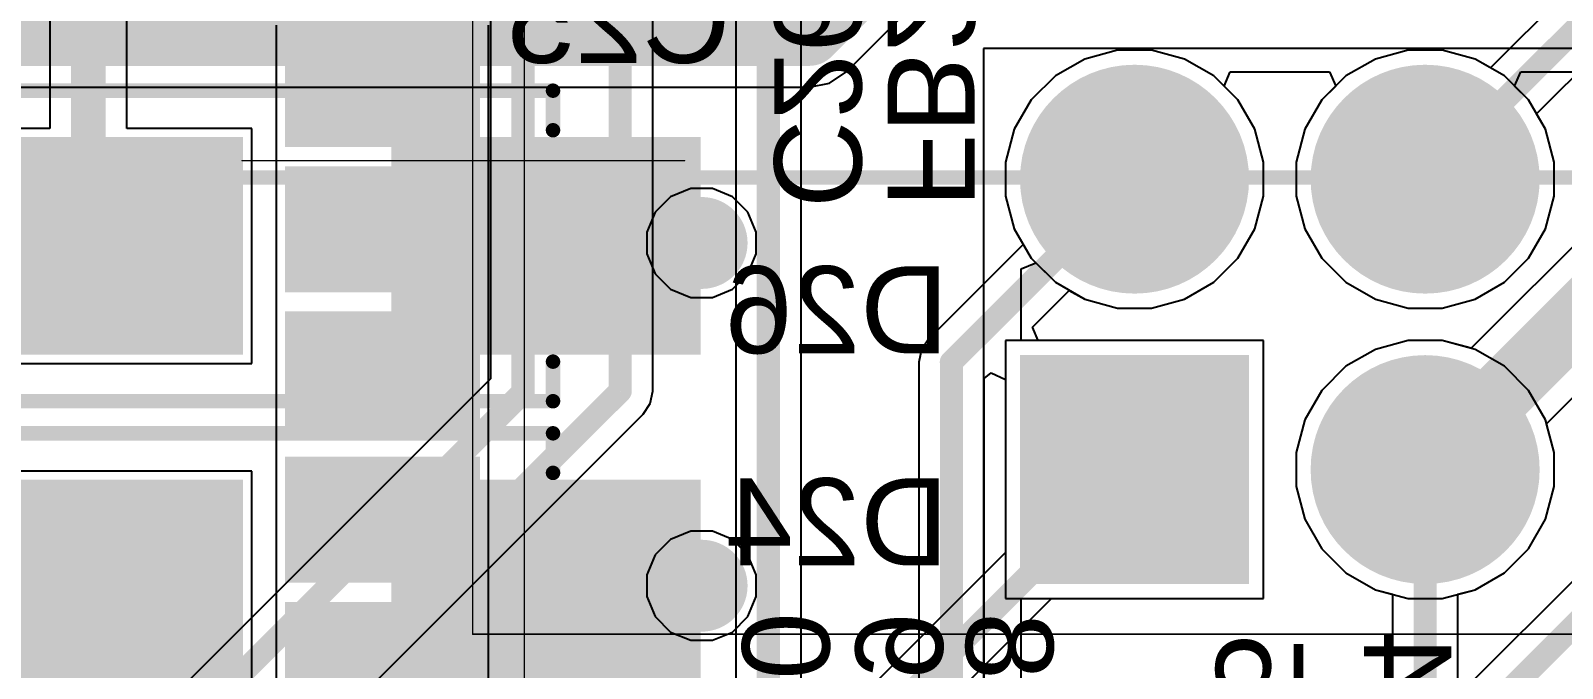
# Model space of a CAD drawing. Header units: inches. Extents: x 90 to 149.8, y 48.7 to 115.2.
# Drawn here: x 124.54 to 137.93, y 69.53 to 75.11 of the extents above; entities that cross this region are included whole.
import ezdxf

# ---------------------------------------------------------------- set-up
doc = ezdxf.new("R2010")
doc.units = ezdxf.units.IN
for name, color, linetype in [('Board_Outline', 56, 'Continuous'), ('Bottom Layer', 5, 'Continuous'), ('Bottom Overlay', 54, 'Continuous'), ('Bottom Paste', 16, 'Continuous'), ('Bottom Solder', 6, 'Continuous'), ('Layer 1', 16, 'Continuous'), ('Layer 2', 76, 'Continuous'), ('Mechanical 2', 216, 'Continuous'), ('Multi-Layer', 9, 'Continuous'), ('Pad Holes', 156, 'Continuous'), ('Top Layer', 1, 'Continuous'), ('Top Paste', 8, 'Continuous'), ('Top Solder', 216, 'Continuous'), ('Via Holes', 16, 'Continuous')]:
    doc.layers.add(name, color=color, linetype=linetype)
doc.styles.add('Arial', font='', dxfattribs={"height": 0.2})
doc.styles.get('Arial').set_extended_font_data('Arial')

msp = doc.modelspace()

# ---------------------------------------------------------------- hatches: boundary and pattern name
at = {"layer": 'Bottom Layer'}
h = msp.add_hatch(color=5, dxfattribs=at)
edge = h.paths.add_edge_path()
edge.add_arc((134.188, 73.812), 0.95, 0, 360)
h = msp.add_hatch(color=5, dxfattribs=at)
edge = h.paths.add_edge_path()
edge.add_arc((136.728, 73.812), 0.95, 0, 360)
for points in [[(123.794, 74.078), (126.294, 74.078), (126.294, 72.378), (123.794, 72.378)], [(127.794, 74.078), (130.294, 74.078), (130.294, 72.378), (127.794, 72.378)], [(121.666, 72.796), (125.07, 72.796), (125.07, 73.609), (121.666, 73.609)], [(133.238, 70.322), (133.238, 72.222), (135.138, 72.222), (135.138, 70.322)], [(123.794, 71.081), (126.294, 71.081), (126.294, 69.381), (123.794, 69.381)], [(127.794, 71.081), (130.294, 71.081), (130.294, 69.381), (127.794, 69.381)], [(121.666, 69.723), (125.07, 69.723), (125.07, 70.536), (121.666, 70.536)]]:
    msp.add_hatch(color=5, dxfattribs=at).paths.add_polyline_path(points)
h = msp.add_hatch(color=5, dxfattribs=at)
edge = h.paths.add_edge_path()
edge.add_arc((130.404, 73.254), 0.3, 0, 360)
h = msp.add_hatch(color=5, dxfattribs=at)
edge = h.paths.add_edge_path()
edge.add_arc((136.728, 71.272), 0.95, 0, 360)
h = msp.add_hatch(color=5, dxfattribs=at)
edge = h.paths.add_edge_path()
edge.add_arc((130.404, 70.256), 0.3, 0, 360)
at = {"layer": 'Bottom Paste'}
for points in [[(123.794, 74.078), (126.294, 74.078), (126.294, 72.378), (123.794, 72.378)], [(127.794, 74.078), (130.294, 74.078), (130.294, 72.378), (127.794, 72.378)], [(123.794, 71.081), (126.294, 71.081), (126.294, 69.381), (123.794, 69.381)], [(127.794, 71.081), (130.294, 71.081), (130.294, 69.381), (127.794, 69.381)]]:
    msp.add_hatch(color=16, dxfattribs=at).paths.add_polyline_path(points)
at = {"layer": 'Bottom Solder'}
h = msp.add_hatch(color=6, dxfattribs=at)
edge = h.paths.add_edge_path()
edge.add_arc((134.188, 73.812), 1.001, 0, 360)
h = msp.add_hatch(color=6, dxfattribs=at)
edge = h.paths.add_edge_path()
edge.add_arc((136.728, 73.812), 1.001, 0, 360)
for points in [[(123.693, 74.18), (126.396, 74.18), (126.396, 72.277), (123.693, 72.277)], [(127.693, 74.18), (130.396, 74.18), (130.396, 72.277), (127.693, 72.277)], [(133.187, 70.272), (133.187, 72.273), (135.189, 72.273), (135.189, 70.272)], [(123.693, 71.183), (126.396, 71.183), (126.396, 69.279), (123.693, 69.279)], [(127.693, 71.183), (130.396, 71.183), (130.396, 69.279), (127.693, 69.279)]]:
    msp.add_hatch(color=6, dxfattribs=at).paths.add_polyline_path(points)
h = msp.add_hatch(color=6, dxfattribs=at)
edge = h.paths.add_edge_path()
edge.add_arc((130.404, 73.254), 0.402, 0, 360)
h = msp.add_hatch(color=6, dxfattribs=at)
edge = h.paths.add_edge_path()
edge.add_arc((136.728, 71.272), 1.001, 0, 360)
h = msp.add_hatch(color=6, dxfattribs=at)
edge = h.paths.add_edge_path()
edge.add_arc((130.404, 70.256), 0.402, 0, 360)
at = {"layer": 'Layer 1'}
h = msp.add_hatch(color=16, dxfattribs=at)
edge = h.paths.add_edge_path()
edge.add_arc((134.188, 73.812), 0.95, 0, 360)
h = msp.add_hatch(color=16, dxfattribs=at)
edge = h.paths.add_edge_path()
edge.add_arc((136.728, 73.812), 0.95, 0, 360)
h = msp.add_hatch(color=16, dxfattribs=at)
edge = h.paths.add_edge_path()
edge.add_arc((130.404, 73.254), 0.3, 0, 360)
msp.add_hatch(color=16, dxfattribs=at).paths.add_polyline_path([(133.238, 70.322), (133.238, 72.222), (135.138, 72.222), (135.138, 70.322)])
h = msp.add_hatch(color=16, dxfattribs=at)
edge = h.paths.add_edge_path()
edge.add_arc((136.728, 71.272), 0.95, 0, 360)
h = msp.add_hatch(color=16, dxfattribs=at)
edge = h.paths.add_edge_path()
edge.add_arc((130.404, 70.256), 0.3, 0, 360)
at = {"layer": 'Layer 2'}
h = msp.add_hatch(color=76, dxfattribs=at)
edge = h.paths.add_edge_path()
edge.add_arc((134.188, 73.812), 0.95, 0, 360)
h = msp.add_hatch(color=76, dxfattribs=at)
edge = h.paths.add_edge_path()
edge.add_arc((136.728, 73.812), 0.95, 0, 360)
h = msp.add_hatch(color=76, dxfattribs=at)
edge = h.paths.add_edge_path()
edge.add_arc((130.404, 73.254), 0.3, 0, 360)
msp.add_hatch(color=76, dxfattribs=at).paths.add_polyline_path([(133.238, 70.322), (133.238, 72.222), (135.138, 72.222), (135.138, 70.322)])
h = msp.add_hatch(color=76, dxfattribs=at)
edge = h.paths.add_edge_path()
edge.add_arc((136.728, 71.272), 0.95, 0, 360)
h = msp.add_hatch(color=76, dxfattribs=at)
edge = h.paths.add_edge_path()
edge.add_arc((130.404, 70.256), 0.3, 0, 360)
at = {"layer": 'Multi-Layer'}
h = msp.add_hatch(color=9, dxfattribs=at)
edge = h.paths.add_edge_path()
edge.add_arc((134.188, 73.812), 0.95, 0, 360)
h = msp.add_hatch(color=9, dxfattribs=at)
edge = h.paths.add_edge_path()
edge.add_arc((136.728, 73.812), 0.95, 0, 360)
msp.add_hatch(color=9, dxfattribs=at).paths.add_polyline_path([(133.238, 70.322), (133.238, 72.222), (135.138, 72.222), (135.138, 70.322)])
h = msp.add_hatch(color=9, dxfattribs=at)
edge = h.paths.add_edge_path()
edge.add_arc((136.728, 71.272), 0.95, 0, 360)
at = {"layer": 'Pad Holes'}
h = msp.add_hatch(color=7, dxfattribs=at)
edge = h.paths.add_edge_path()
edge.add_arc((134.188, 73.812), 0.515, 0, 360)
h = msp.add_hatch(color=7, dxfattribs=at)
edge = h.paths.add_edge_path()
edge.add_arc((136.728, 73.812), 0.515, 0, 360)
h = msp.add_hatch(color=7, dxfattribs=at)
edge = h.paths.add_edge_path()
edge.add_arc((134.188, 71.272), 0.515, 0, 360)
h = msp.add_hatch(color=7, dxfattribs=at)
edge = h.paths.add_edge_path()
edge.add_arc((136.728, 71.272), 0.515, 0, 360)
at = {"layer": 'Top Layer'}
for points in [[(128.365, 74.193), (126.865, 74.193), (126.865, 75.093), (128.365, 75.093)], [(128.365, 72.923), (126.865, 72.923), (126.865, 73.823), (128.365, 73.823)], [(128.365, 71.653), (126.865, 71.653), (126.865, 72.553), (128.365, 72.553)], [(133.238, 70.322), (133.238, 72.222), (135.138, 72.222), (135.138, 70.322)], [(128.365, 70.383), (126.865, 70.383), (126.865, 71.283), (128.365, 71.283)], [(128.365, 69.113), (126.865, 69.113), (126.865, 70.013), (128.365, 70.013)]]:
    msp.add_hatch(color=1, dxfattribs=at).paths.add_polyline_path(points)
h = msp.add_hatch(color=1, dxfattribs=at)
edge = h.paths.add_edge_path()
edge.add_arc((134.188, 73.812), 0.95, 0, 360)
h = msp.add_hatch(color=1, dxfattribs=at)
edge = h.paths.add_edge_path()
edge.add_arc((136.728, 73.812), 0.95, 0, 360)
h = msp.add_hatch(color=1, dxfattribs=at)
edge = h.paths.add_edge_path()
edge.add_arc((130.404, 73.254), 0.3, 0, 360)
h = msp.add_hatch(color=1, dxfattribs=at)
edge = h.paths.add_edge_path()
edge.add_arc((136.728, 71.272), 0.95, 0, 360)
h = msp.add_hatch(color=1, dxfattribs=at)
edge = h.paths.add_edge_path()
edge.add_arc((130.404, 70.256), 0.3, 0, 360)
at = {"layer": 'Top Paste'}
for points in [[(128.365, 74.193), (126.865, 74.193), (126.865, 75.093), (128.365, 75.093)], [(128.365, 72.923), (126.865, 72.923), (126.865, 73.823), (128.365, 73.823)], [(128.365, 71.653), (126.865, 71.653), (126.865, 72.553), (128.365, 72.553)], [(128.365, 70.383), (126.865, 70.383), (126.865, 71.283), (128.365, 71.283)], [(128.365, 69.113), (126.865, 69.113), (126.865, 70.013), (128.365, 70.013)]]:
    msp.add_hatch(color=8, dxfattribs=at).paths.add_polyline_path(points)
at = {"layer": 'Top Solder'}
for points in [[(128.467, 74.092), (126.763, 74.092), (126.763, 75.195), (128.467, 75.195)], [(128.467, 72.822), (126.763, 72.822), (126.763, 73.925), (128.467, 73.925)], [(128.467, 71.552), (126.763, 71.552), (126.763, 72.655), (128.467, 72.655)], [(133.187, 70.272), (133.187, 72.273), (135.189, 72.273), (135.189, 70.272)], [(128.467, 70.282), (126.763, 70.282), (126.763, 71.385), (128.467, 71.385)], [(128.467, 69.012), (126.763, 69.012), (126.763, 70.115), (128.467, 70.115)]]:
    msp.add_hatch(color=216, dxfattribs=at).paths.add_polyline_path(points)
h = msp.add_hatch(color=216, dxfattribs=at)
edge = h.paths.add_edge_path()
edge.add_arc((134.188, 73.812), 1.001, 0, 360)
h = msp.add_hatch(color=216, dxfattribs=at)
edge = h.paths.add_edge_path()
edge.add_arc((136.728, 73.812), 1.001, 0, 360)
h = msp.add_hatch(color=216, dxfattribs=at)
edge = h.paths.add_edge_path()
edge.add_arc((130.404, 73.254), 0.402, 0, 360)
h = msp.add_hatch(color=216, dxfattribs=at)
edge = h.paths.add_edge_path()
edge.add_arc((136.728, 71.272), 1.001, 0, 360)
h = msp.add_hatch(color=216, dxfattribs=at)
edge = h.paths.add_edge_path()
edge.add_arc((130.404, 70.256), 0.402, 0, 360)
at = {"layer": 'Via Holes'}
h = msp.add_hatch(color=7, dxfattribs=at)
edge = h.paths.add_edge_path()
edge.add_arc((130.404, 73.254), 0.15, 0, 360)
h = msp.add_hatch(color=7, dxfattribs=at)
edge = h.paths.add_edge_path()
edge.add_arc((130.404, 70.256), 0.15, 0, 360)

# ---------------------------------------------------------------- linework, layer by layer
at = {"layer": 'Board_Outline'}
msp.add_lwpolyline([(118.439, 73.827, 0.127, 0.127, 0), (140.939, 73.827, 0.127, 0.127, 0)], format="xyseb", dxfattribs=at)
at = {"layer": 'Bottom Layer'}
for p, q in [((124.708, 76.632), (124.708, 74.256)), ((125.381, 74.256), (125.381, 76.492)), ((133.753, 74.863), (133.496, 74.715)), ((134.04, 74.94), (133.753, 74.863)), ((134.337, 74.94), (134.04, 74.94)), ((134.624, 74.863), (134.337, 74.94)), ((134.881, 74.715), (134.624, 74.863)), ((136.293, 74.863), (136.036, 74.715)), ((136.58, 74.94), (136.293, 74.863)), ((136.877, 74.94), (136.58, 74.94)), ((137.164, 74.863), (136.877, 74.94)), ((137.421, 74.715), (137.164, 74.863)), ((133.496, 74.715), (133.286, 74.505)), ((135.091, 74.505), (134.881, 74.715)), ((136.036, 74.715), (135.826, 74.505)), ((137.631, 74.505), (137.421, 74.715)), ((133.286, 74.505), (133.137, 74.248)), ((135.239, 74.248), (135.091, 74.505)), ((135.826, 74.505), (135.677, 74.248)), ((137.779, 74.248), (137.631, 74.505)), ((124.708, 74.256), (123.616, 74.256)), ((126.472, 74.256), (125.381, 74.256)), ((126.472, 72.2), (126.472, 74.256)), ((133.137, 74.248), (133.06, 73.961)), ((135.316, 73.961), (135.239, 74.248)), ((135.677, 74.248), (135.6, 73.961)), ((137.856, 73.961), (137.779, 74.248)), ((133.06, 73.961), (133.06, 73.664)), ((135.316, 73.664), (135.316, 73.961)), ((135.6, 73.961), (135.6, 73.664)), ((137.856, 73.664), (137.856, 73.961)), ((133.06, 73.664), (133.137, 73.377)), ((135.239, 73.377), (135.316, 73.664)), ((135.6, 73.664), (135.677, 73.377)), ((137.779, 73.377), (137.856, 73.664)), ((133.137, 73.377), (133.286, 73.12)), ((135.091, 73.12), (135.239, 73.377)), ((135.677, 73.377), (135.826, 73.12)), ((137.631, 73.12), (137.779, 73.377)), ((133.286, 73.12), (133.496, 72.91)), ((134.881, 72.91), (135.091, 73.12)), ((135.826, 73.12), (136.036, 72.91)), ((137.421, 72.91), (137.631, 73.12)), ((133.496, 72.91), (133.753, 72.761)), ((134.624, 72.761), (134.881, 72.91)), ((136.036, 72.91), (136.293, 72.761)), ((137.164, 72.761), (137.421, 72.91)), ((133.753, 72.761), (134.04, 72.685)), ((134.337, 72.685), (134.624, 72.761)), ((136.293, 72.761), (136.58, 72.685)), ((136.877, 72.685), (137.164, 72.761)), ((134.04, 72.685), (134.337, 72.685)), ((136.58, 72.685), (136.877, 72.685)), ((135.316, 72.4), (133.06, 72.4)), ((133.06, 72.4), (133.06, 70.547)), ((135.316, 70.145), (135.316, 72.4)), ((136.293, 72.323), (136.036, 72.175)), ((136.58, 72.4), (136.293, 72.323)), ((136.877, 72.4), (136.58, 72.4)), ((137.164, 72.323), (136.877, 72.4)), ((137.421, 72.175), (137.164, 72.323)), ((123.616, 72.2), (126.472, 72.2)), ((136.036, 72.175), (135.826, 71.965)), ((137.631, 71.965), (137.421, 72.175)), ((135.826, 71.965), (135.677, 71.708)), ((137.779, 71.708), (137.631, 71.965)), ((135.677, 71.708), (135.6, 71.421)), ((137.856, 71.421), (137.779, 71.708)), ((135.6, 71.421), (135.6, 71.124)), ((137.856, 71.124), (137.856, 71.421)), ((126.472, 71.259), (123.616, 71.259)), ((126.472, 69.203), (126.472, 71.259)), ((135.6, 71.124), (135.677, 70.837)), ((137.779, 70.837), (137.856, 71.124)), ((138.552, 70.832), (135.487, 67.767)), ((135.677, 70.837), (135.826, 70.58)), ((137.631, 70.58), (137.779, 70.837)), ((135.826, 70.58), (136.036, 70.37)), ((137.421, 70.37), (137.631, 70.58)), ((133.06, 70.547), (131.479, 68.966)), ((136.036, 70.37), (136.293, 70.221)), ((137.164, 70.221), (137.421, 70.37)), ((136.293, 70.221), (136.58, 70.145)), ((136.877, 70.145), (137.164, 70.221)), ((131.799, 68.48), (133.463, 70.145)), ((133.463, 70.145), (135.316, 70.145)), ((136.58, 70.145), (136.877, 70.145))]:
    msp.add_line(p, q, dxfattribs=at)
for points in [[(125.044, 73.228, 0.305, 0.305, 0), (125.044, 76.632, 0.305, 0.305, 0)], [(131.597, 68.682, 0.203, 0.203, 0), (134.188, 71.272, 0.203, 0.203, 0)], [(135.331, 67.208, 0.203, 0.203, 0), (138.836, 70.714, 0.203, 0.203, 0)]]:
    msp.add_lwpolyline(points, format="xyseb", dxfattribs=at)
for points in [[(124.968, 73.228, 0.152, 0.152, 1), (125.12, 73.228, 0.152, 0.152, 1)], [(134.137, 71.272, 0.102, 0.102, 1), (134.239, 71.272, 0.102, 0.102, 1)]]:
    msp.add_lwpolyline(points, format="xyseb", close=True, dxfattribs=at)
at = {"layer": 'Bottom Overlay'}
for points in [[(124.386, 74.586, 0.127, 0.127, 0), (129.105, 74.586, 0.127, 0.127, 0)], [(129.105, 74.24, 0.127, 0.127, 0), (129.105, 74.586, 0.127, 0.127, 0)], [(129.105, 71.87, 0.127, 0.127, 0), (129.105, 72.216, 0.127, 0.127, 0)], [(124.386, 71.87, 0.127, 0.127, 0), (129.105, 71.87, 0.127, 0.127, 0)], [(124.386, 71.589, 0.127, 0.127, 0), (129.105, 71.589, 0.127, 0.127, 0)], [(129.105, 71.243, 0.127, 0.127, 0), (129.105, 71.589, 0.127, 0.127, 0)]]:
    msp.add_lwpolyline(points, format="xyseb", dxfattribs=at)
for points in [[(129.074, 74.586, 0.0635, 0.0635, 1), (129.137, 74.586, 0.0635, 0.0635, 1)], [(129.074, 74.586, 0.0635, 0.0635, 1), (129.137, 74.586, 0.0635, 0.0635, 1)], [(129.074, 74.24, 0.0635, 0.0635, 1), (129.137, 74.24, 0.0635, 0.0635, 1)], [(129.074, 72.216, 0.0635, 0.0635, 1), (129.137, 72.216, 0.0635, 0.0635, 1)], [(129.074, 71.87, 0.0635, 0.0635, 1), (129.137, 71.87, 0.0635, 0.0635, 1)], [(129.074, 71.87, 0.0635, 0.0635, 1), (129.137, 71.87, 0.0635, 0.0635, 1)], [(129.074, 71.589, 0.0635, 0.0635, 1), (129.137, 71.589, 0.0635, 0.0635, 1)], [(129.074, 71.589, 0.0635, 0.0635, 1), (129.137, 71.589, 0.0635, 0.0635, 1)], [(129.074, 71.243, 0.0635, 0.0635, 1), (129.137, 71.243, 0.0635, 0.0635, 1)]]:
    msp.add_lwpolyline(points, format="xyseb", close=True, dxfattribs=at)
at = {"layer": 'Layer 1'}
for p, q in [((129.977, 71.958), (129.977, 76.454)), ((130.703, 75.921), (130.703, 67.352)), ((131.273, 67.234), (131.273, 75.803)), ((138.247, 75.734), (137.298, 74.785)), ((128.558, 75.541), (128.558, 72.065)), ((137.701, 74.383), (138.624, 75.306)), ((133.753, 74.863), (133.496, 74.715)), ((134.04, 74.94), (133.753, 74.863)), ((134.337, 74.94), (134.04, 74.94)), ((134.624, 74.863), (134.337, 74.94)), ((134.881, 74.715), (134.624, 74.863)), ((136.293, 74.863), (136.036, 74.715)), ((136.58, 74.94), (136.293, 74.863)), ((136.877, 74.94), (136.58, 74.94)), ((137.164, 74.863), (136.877, 74.94)), ((137.298, 74.785), (137.164, 74.863)), ((133.496, 74.715), (133.286, 74.505)), ((135.091, 74.505), (134.881, 74.715)), ((136.036, 74.715), (135.826, 74.505)), ((133.286, 74.505), (133.137, 74.248)), ((135.239, 74.248), (135.091, 74.505)), ((135.826, 74.505), (135.677, 74.248)), ((137.779, 74.248), (137.701, 74.383)), ((133.137, 74.248), (133.06, 73.961)), ((135.316, 73.961), (135.239, 74.248)), ((135.677, 74.248), (135.6, 73.961)), ((137.856, 73.961), (137.779, 74.248)), ((133.06, 73.961), (133.06, 73.664)), ((135.316, 73.664), (135.316, 73.961)), ((135.6, 73.961), (135.6, 73.664)), ((138.751, 73.955), (137.129, 72.333)), ((137.856, 73.664), (137.856, 73.961)), ((133.06, 73.664), (133.137, 73.377)), ((135.239, 73.377), (135.316, 73.664)), ((135.6, 73.664), (135.677, 73.377)), ((137.779, 73.377), (137.856, 73.664)), ((133.137, 73.377), (133.215, 73.242)), ((135.091, 73.12), (135.239, 73.377)), ((135.677, 73.377), (135.826, 73.12)), ((137.631, 73.12), (137.779, 73.377)), ((137.788, 71.673), (139.542, 73.427)), ((133.215, 73.242), (132.387, 72.414)), ((134.881, 72.91), (135.091, 73.12)), ((135.826, 73.12), (136.036, 72.91)), ((137.421, 72.91), (137.631, 73.12)), ((133.296, 72.518), (133.618, 72.839)), ((133.618, 72.839), (133.753, 72.761)), ((134.624, 72.761), (134.881, 72.91)), ((136.036, 72.91), (136.293, 72.761)), ((137.164, 72.761), (137.421, 72.91)), ((133.753, 72.761), (134.04, 72.685)), ((134.337, 72.685), (134.624, 72.761)), ((136.293, 72.761), (136.58, 72.685)), ((136.877, 72.685), (137.164, 72.761)), ((134.04, 72.685), (134.337, 72.685)), ((136.58, 72.685), (136.877, 72.685)), ((133.345, 72.4), (133.296, 72.518)), ((132.325, 72.321), (132.303, 72.212)), ((132.387, 72.414), (132.325, 72.321)), ((135.316, 72.4), (133.345, 72.4)), ((135.316, 70.145), (135.316, 72.4)), ((136.293, 72.323), (136.036, 72.175)), ((136.58, 72.4), (136.293, 72.323)), ((136.877, 72.4), (136.58, 72.4)), ((137.129, 72.333), (136.877, 72.4)), ((132.303, 72.212), (132.303, 72.212)), ((132.303, 72.212), (132.303, 67.326)), ((136.036, 72.175), (135.826, 71.965)), ((128.558, 72.065), (125.173, 68.68)), ((132.873, 72.069), (132.934, 72.117)), ((132.873, 67.208), (132.873, 72.069)), ((132.934, 72.117), (133.06, 72.06)), ((133.06, 72.06), (133.06, 70.145)), ((129.956, 71.849), (129.977, 71.958)), ((129.977, 71.958), (129.977, 71.958)), ((135.826, 71.965), (135.677, 71.708)), ((129.894, 71.757), (129.956, 71.849)), ((126.276, 68.139), (129.894, 71.757)), ((129.894, 71.757), (129.894, 71.757)), ((135.677, 71.708), (135.6, 71.421)), ((137.856, 71.421), (137.788, 71.673)), ((135.6, 71.421), (135.6, 71.124)), ((137.856, 71.124), (137.856, 71.421)), ((135.6, 71.124), (135.677, 70.837)), ((137.779, 70.837), (137.856, 71.124)), ((135.677, 70.837), (135.826, 70.58)), ((137.631, 70.58), (137.779, 70.837)), ((135.826, 70.58), (136.036, 70.37)), ((137.421, 70.37), (137.631, 70.58)), ((136.036, 70.37), (136.293, 70.221)), ((137.164, 70.221), (137.421, 70.37)), ((136.293, 70.221), (136.58, 70.145)), ((136.877, 70.145), (137.164, 70.221)), ((133.06, 70.145), (135.316, 70.145)), ((136.58, 70.145), (136.877, 70.145))]:
    msp.add_line(p, q, dxfattribs=at)
for points in [[(129.692, 71.958, 0.203, 0.203, 0), (129.692, 76.454, 0.203, 0.203, 0)], [(128.843, 71.947, 0.203, 0.203, 0), (128.843, 75.932, 0.203, 0.203, 0)], [(130.988, 67.234, 0.203, 0.203, 0), (130.988, 75.921, 0.203, 0.203, 0)], [(136.728, 73.812, 0.203, 0.203, 0), (138.532, 75.616, 0.203, 0.203, 0)], [(136.728, 71.272, 0.559, 0.559, 0), (139.217, 73.762, 0.559, 0.559, 0)], [(132.588, 72.212, 0.203, 0.203, 0), (134.188, 73.812, 0.203, 0.203, 0)], [(132.588, 67.208, 0.203, 0.203, 0), (132.588, 72.212, 0.203, 0.203, 0)], [(125.374, 68.478, 0.203, 0.203, 0), (128.843, 71.947, 0.203, 0.203, 0)], [(125.991, 68.257, 0.203, 0.203, 0), (129.692, 71.958, 0.203, 0.203, 0)]]:
    msp.add_lwpolyline(points, format="xyseb", dxfattribs=at)
for points in [[(134.137, 73.812, 0.102, 0.102, 1), (134.239, 73.812, 0.102, 0.102, 1)], [(136.677, 73.812, 0.102, 0.102, 1), (136.779, 73.812, 0.102, 0.102, 1)], [(132.537, 72.212, 0.102, 0.102, 1), (132.639, 72.212, 0.102, 0.102, 1)], [(132.537, 72.212, 0.102, 0.102, 1), (132.639, 72.212, 0.102, 0.102, 1)], [(128.792, 71.947, 0.102, 0.102, 1), (128.894, 71.947, 0.102, 0.102, 1)], [(128.792, 71.947, 0.102, 0.102, 1), (128.894, 71.947, 0.102, 0.102, 1)], [(129.642, 71.958, 0.102, 0.102, 1), (129.743, 71.958, 0.102, 0.102, 1)], [(129.642, 71.958, 0.102, 0.102, 1), (129.743, 71.958, 0.102, 0.102, 1)], [(136.589, 71.272, 0.279, 0.279, 1), (136.868, 71.272, 0.279, 0.279, 1)]]:
    msp.add_lwpolyline(points, format="xyseb", close=True, dxfattribs=at)
at = {"layer": 'Layer 2'}
for p, q in [((131.673, 74.753), (132.196, 75.275)), ((138.074, 74.955), (132.867, 74.955)), ((132.867, 74.955), (132.867, 66.294)), ((131.522, 74.652), (131.673, 74.753)), ((134.97, 74.625), (135.023, 74.752)), ((135.023, 74.752), (135.893, 74.752)), ((135.893, 74.752), (135.946, 74.625)), ((137.51, 74.625), (137.563, 74.752)), ((137.563, 74.752), (138.278, 74.752)), ((121.764, 74.616), (131.343, 74.616)), ((131.343, 74.616), (131.522, 74.652)), ((135.091, 74.505), (134.97, 74.625)), ((135.946, 74.625), (135.826, 74.505)), ((137.631, 74.505), (137.51, 74.625)), ((135.239, 74.248), (135.091, 74.505)), ((135.826, 74.505), (135.677, 74.248)), ((137.779, 74.248), (137.631, 74.505)), ((135.316, 73.961), (135.239, 74.248)), ((135.677, 74.248), (135.6, 73.961)), ((137.856, 73.961), (137.779, 74.248)), ((135.316, 73.664), (135.316, 73.961)), ((135.6, 73.961), (135.6, 73.664)), ((137.856, 73.664), (137.856, 73.961)), ((130.133, 73.659), (129.999, 73.524)), ((130.309, 73.731), (130.133, 73.659)), ((130.499, 73.731), (130.309, 73.731)), ((130.674, 73.659), (130.499, 73.731)), ((130.809, 73.524), (130.674, 73.659)), ((135.239, 73.377), (135.316, 73.664)), ((135.6, 73.664), (135.677, 73.377)), ((137.779, 73.377), (137.856, 73.664)), ((129.999, 73.524), (129.926, 73.349)), ((130.881, 73.349), (130.809, 73.524)), ((135.091, 73.12), (135.239, 73.377)), ((135.677, 73.377), (135.826, 73.12)), ((137.631, 73.12), (137.779, 73.377)), ((129.926, 73.349), (129.926, 73.159)), ((130.881, 73.159), (130.881, 73.349)), ((129.926, 73.159), (129.999, 72.983)), ((130.809, 72.983), (130.881, 73.159)), ((134.881, 72.91), (135.091, 73.12)), ((135.826, 73.12), (136.036, 72.91)), ((137.421, 72.91), (137.631, 73.12)), ((129.999, 72.983), (130.133, 72.849)), ((130.674, 72.849), (130.809, 72.983)), ((133.198, 73.028), (133.325, 73.081)), ((133.198, 72.4), (133.198, 73.028)), ((133.325, 73.081), (133.496, 72.91)), ((130.133, 72.849), (130.309, 72.776)), ((130.499, 72.776), (130.674, 72.849)), ((133.496, 72.91), (133.753, 72.761)), ((134.624, 72.761), (134.881, 72.91)), ((136.036, 72.91), (136.293, 72.761)), ((137.164, 72.761), (137.421, 72.91)), ((130.309, 72.776), (130.499, 72.776)), ((133.753, 72.761), (134.04, 72.685)), ((134.337, 72.685), (134.624, 72.761)), ((136.293, 72.761), (136.58, 72.685)), ((136.877, 72.685), (137.164, 72.761)), ((134.04, 72.685), (134.337, 72.685)), ((136.58, 72.685), (136.877, 72.685)), ((135.316, 72.4), (133.198, 72.4)), ((135.316, 70.145), (135.316, 72.4)), ((136.293, 72.323), (136.036, 72.175)), ((136.58, 72.4), (136.293, 72.323)), ((136.877, 72.4), (136.58, 72.4)), ((137.164, 72.323), (136.877, 72.4)), ((137.421, 72.175), (137.164, 72.323)), ((136.036, 72.175), (135.826, 71.965)), ((137.631, 71.965), (137.421, 72.175)), ((135.826, 71.965), (135.677, 71.708)), ((137.779, 71.708), (137.631, 71.965)), ((135.677, 71.708), (135.6, 71.421)), ((137.856, 71.421), (137.779, 71.708)), ((135.6, 71.421), (135.6, 71.124)), ((137.856, 71.124), (137.856, 71.421)), ((135.6, 71.124), (135.677, 70.837)), ((137.779, 70.837), (137.856, 71.124)), ((135.677, 70.837), (135.826, 70.58)), ((137.631, 70.58), (137.779, 70.837)), ((130.309, 70.734), (130.133, 70.661)), ((130.499, 70.734), (130.309, 70.734)), ((130.674, 70.661), (130.499, 70.734)), ((130.133, 70.661), (129.999, 70.527)), ((130.809, 70.527), (130.674, 70.661)), ((135.826, 70.58), (136.036, 70.37)), ((137.421, 70.37), (137.631, 70.58)), ((129.999, 70.527), (129.926, 70.351)), ((130.881, 70.351), (130.809, 70.527)), ((129.926, 70.351), (129.926, 70.161)), ((130.881, 70.161), (130.881, 70.351)), ((136.036, 70.37), (136.293, 70.221)), ((137.164, 70.221), (137.421, 70.37)), ((129.926, 70.161), (129.999, 69.986)), ((130.809, 69.986), (130.881, 70.161)), ((136.293, 70.221), (136.58, 70.145)), ((136.877, 70.145), (137.164, 70.221)), ((133.198, 65.964), (133.198, 70.145)), ((133.198, 70.145), (135.316, 70.145)), ((136.58, 70.145), (136.877, 70.145)), ((129.999, 69.986), (130.133, 69.851)), ((130.674, 69.851), (130.809, 69.986)), ((130.133, 69.851), (130.309, 69.779)), ((130.309, 69.779), (130.499, 69.779)), ((130.499, 69.779), (130.674, 69.851))]:
    msp.add_line(p, q, dxfattribs=at)
for points in [[(131.343, 75.082, 0.559, 0.559, 0), (131.953, 75.692, 0.559, 0.559, 0)], [(121.641, 75.082, 0.559, 0.559, 0), (131.343, 75.082, 0.559, 0.559, 0)]]:
    msp.add_lwpolyline(points, format="xyseb", dxfattribs=at)
msp.add_lwpolyline([(131.204, 75.082, 0.279, 0.279, 1), (131.483, 75.082, 0.279, 0.279, 1)], format="xyseb", close=True, dxfattribs=at)
msp.add_lwpolyline([(131.204, 75.082, 0.279, 0.279, 1), (131.483, 75.082, 0.279, 0.279, 1)], format="xyseb", close=True, dxfattribs=at)
at = {"layer": 'Mechanical 2'}
for points in [[(128.404, 69.832, 0.0127, 0.0127, 0), (128.404, 82.822, 0.0127, 0.0127, 0)], [(128.855, 69.832, 0.0127, 0.0127, 0), (128.855, 82.822, 0.0127, 0.0127, 0)], [(126.389, 73.974, 0.0127, 0.0127, 0), (130.256, 73.974, 0.0127, 0.0127, 0)], [(128.404, 69.832, 0.0127, 0.0127, 0), (139.454, 69.832, 0.0127, 0.0127, 0)], [(128.854, 69.377, 0.0127, 0.0127, 0), (128.854, 69.832, 0.0127, 0.0127, 0)]]:
    msp.add_lwpolyline(points, format="xyseb", dxfattribs=at)
for points in [[(126.385, 73.974, 0.00635, 0.00635, 1), (126.392, 73.974, 0.00635, 0.00635, 1)], [(130.253, 73.974, 0.00635, 0.00635, 1), (130.259, 73.974, 0.00635, 0.00635, 1)], [(130.259, 73.974, 0.00635, 0.00635, 1), (130.253, 73.974, 0.00635, 0.00635, 1)], [(130.251, 73.974, 0.00317, 0.00317, 1), (130.255, 73.974, 0.00317, 0.00317, 1)], [(130.258, 73.974, 0.00317, 0.00317, 1), (130.261, 73.974, 0.00317, 0.00317, 1)], [(128.4, 69.832, 0.00635, 0.00635, 1), (128.407, 69.832, 0.00635, 0.00635, 1)], [(128.4, 69.832, 0.00635, 0.00635, 1), (128.407, 69.832, 0.00635, 0.00635, 1)], [(128.85, 69.832, 0.00635, 0.00635, 1), (128.857, 69.832, 0.00635, 0.00635, 1)], [(128.851, 69.832, 0.00635, 0.00635, 1), (128.858, 69.832, 0.00635, 0.00635, 1)]]:
    msp.add_lwpolyline(points, format="xyseb", close=True, dxfattribs=at)
at = {"layer": 'Top Layer'}
for p, q in [((126.687, 75.158), (126.687, 74.128)), ((128.543, 74.128), (128.543, 75.158)), ((133.753, 74.863), (133.496, 74.715)), ((134.04, 74.94), (133.753, 74.863)), ((134.337, 74.94), (134.04, 74.94)), ((134.624, 74.863), (134.337, 74.94)), ((134.881, 74.715), (134.624, 74.863)), ((136.293, 74.863), (136.036, 74.715)), ((136.58, 74.94), (136.293, 74.863)), ((136.877, 74.94), (136.58, 74.94)), ((137.164, 74.863), (136.877, 74.94)), ((137.421, 74.715), (137.164, 74.863)), ((133.496, 74.715), (133.286, 74.505)), ((135.091, 74.505), (134.881, 74.715)), ((136.036, 74.715), (135.826, 74.505)), ((137.631, 74.505), (137.421, 74.715)), ((133.286, 74.505), (133.137, 74.248)), ((135.239, 74.248), (135.091, 74.505)), ((135.826, 74.505), (135.677, 74.248)), ((137.779, 74.248), (137.631, 74.505)), ((133.137, 74.248), (133.06, 73.961)), ((135.316, 73.961), (135.239, 74.248)), ((135.677, 74.248), (135.6, 73.961)), ((137.856, 73.961), (137.779, 74.248)), ((126.687, 74.128), (126.687, 74.015)), ((128.543, 74.001), (128.543, 74.128)), ((126.687, 74.015), (126.687, 73.888)), ((128.543, 73.888), (128.543, 74.001)), ((133.06, 73.961), (133.06, 73.664)), ((135.316, 73.664), (135.316, 73.961)), ((135.6, 73.961), (135.6, 73.664)), ((137.856, 73.664), (137.856, 73.961)), ((126.687, 73.888), (126.687, 72.858)), ((128.543, 72.858), (128.543, 73.888)), ((133.06, 73.664), (133.137, 73.377)), ((135.239, 73.377), (135.316, 73.664)), ((135.6, 73.664), (135.677, 73.377)), ((137.779, 73.377), (137.856, 73.664)), ((133.137, 73.377), (133.286, 73.12)), ((135.091, 73.12), (135.239, 73.377)), ((135.677, 73.377), (135.826, 73.12)), ((137.631, 73.12), (137.779, 73.377)), ((133.286, 73.12), (133.496, 72.91)), ((134.881, 72.91), (135.091, 73.12)), ((135.826, 73.12), (136.036, 72.91)), ((137.421, 72.91), (137.631, 73.12)), ((126.687, 72.858), (126.687, 72.745)), ((128.543, 72.731), (128.543, 72.858)), ((133.496, 72.91), (133.753, 72.761)), ((134.624, 72.761), (134.881, 72.91)), ((136.036, 72.91), (136.293, 72.761)), ((137.164, 72.761), (137.421, 72.91)), ((126.687, 72.745), (126.687, 72.618)), ((128.543, 72.618), (128.543, 72.731)), ((133.753, 72.761), (134.04, 72.685)), ((134.337, 72.685), (134.624, 72.761)), ((136.293, 72.761), (136.58, 72.685)), ((136.877, 72.685), (137.164, 72.761)), ((126.687, 72.618), (126.687, 71.588)), ((128.543, 71.588), (128.543, 72.618)), ((134.04, 72.685), (134.337, 72.685)), ((136.58, 72.685), (136.877, 72.685)), ((135.316, 72.4), (133.06, 72.4)), ((133.06, 72.4), (133.06, 70.145)), ((135.316, 70.145), (135.316, 72.4)), ((136.293, 72.323), (136.036, 72.175)), ((136.58, 72.4), (136.293, 72.323)), ((136.877, 72.4), (136.58, 72.4)), ((137.164, 72.323), (136.877, 72.4)), ((137.421, 72.175), (137.164, 72.323)), ((136.036, 72.175), (135.826, 71.965)), ((137.631, 71.965), (137.421, 72.175)), ((135.826, 71.965), (135.677, 71.708)), ((137.779, 71.708), (137.631, 71.965)), ((135.677, 71.708), (135.6, 71.421)), ((137.856, 71.421), (137.779, 71.708)), ((126.687, 71.588), (126.687, 71.475)), ((128.543, 71.461), (128.543, 71.588)), ((126.687, 71.475), (126.687, 71.348)), ((128.543, 71.348), (128.543, 71.461)), ((135.6, 71.421), (135.6, 71.124)), ((137.856, 71.124), (137.856, 71.421)), ((126.687, 71.348), (126.687, 70.318)), ((128.543, 70.318), (128.543, 71.348)), ((135.6, 71.124), (135.677, 70.837)), ((137.779, 70.837), (137.856, 71.124)), ((135.677, 70.837), (135.826, 70.58)), ((137.631, 70.58), (137.779, 70.837)), ((135.826, 70.58), (136.036, 70.37)), ((137.421, 70.37), (137.631, 70.58)), ((126.687, 70.318), (126.687, 70.205)), ((128.543, 70.191), (128.543, 70.318)), ((136.036, 70.37), (136.293, 70.221)), ((137.164, 70.221), (137.421, 70.37)), ((126.687, 70.205), (126.687, 70.078)), ((128.543, 70.078), (128.543, 70.191)), ((136.293, 70.221), (136.443, 70.181)), ((136.443, 70.181), (136.443, 69.358)), ((137.013, 70.181), (137.164, 70.221)), ((137.013, 69.24), (137.013, 70.181)), ((126.687, 70.078), (126.687, 69.048)), ((128.543, 69.048), (128.543, 70.078)), ((133.06, 70.145), (135.316, 70.145))]:
    msp.add_line(p, q, dxfattribs=at)
msp.add_lwpolyline([(136.728, 69.24, 0.203, 0.203, 0), (136.728, 71.272, 0.203, 0.203, 0)], format="xyseb", dxfattribs=at)
msp.add_lwpolyline([(136.677, 71.272, 0.102, 0.102, 1), (136.779, 71.272, 0.102, 0.102, 1)], format="xyseb", close=True, dxfattribs=at)

# ---------------------------------------------------------------- texts
at = {"layer": 'Bottom Overlay', "style": 'Arial', "text_generation_flag": 2}
for s, rotation, p in [('C25', 360, (130.657, 74.829)), ('C26', 270, (131.039, 73.559)), ('FB2', 270, (132.029, 73.559)), ('C30', 270, (130.759, 68.072)), ('C29', 270, (131.75, 68.072)), ('C28', 270, (132.715, 68.072)), ('R15', 270, (134.9, 67.882)), ('R14', 270, (136.195, 67.907))]:
    msp.add_text(s, height=0.762, rotation=rotation, dxfattribs=at).set_placement(p)
for s, p in [('D26', (132.562, 72.289)), ('D24', (132.562, 70.434))]:
    msp.add_text(s, height=0.762, dxfattribs=at).set_placement(p)

doc.saveas('drawing.dxf')
